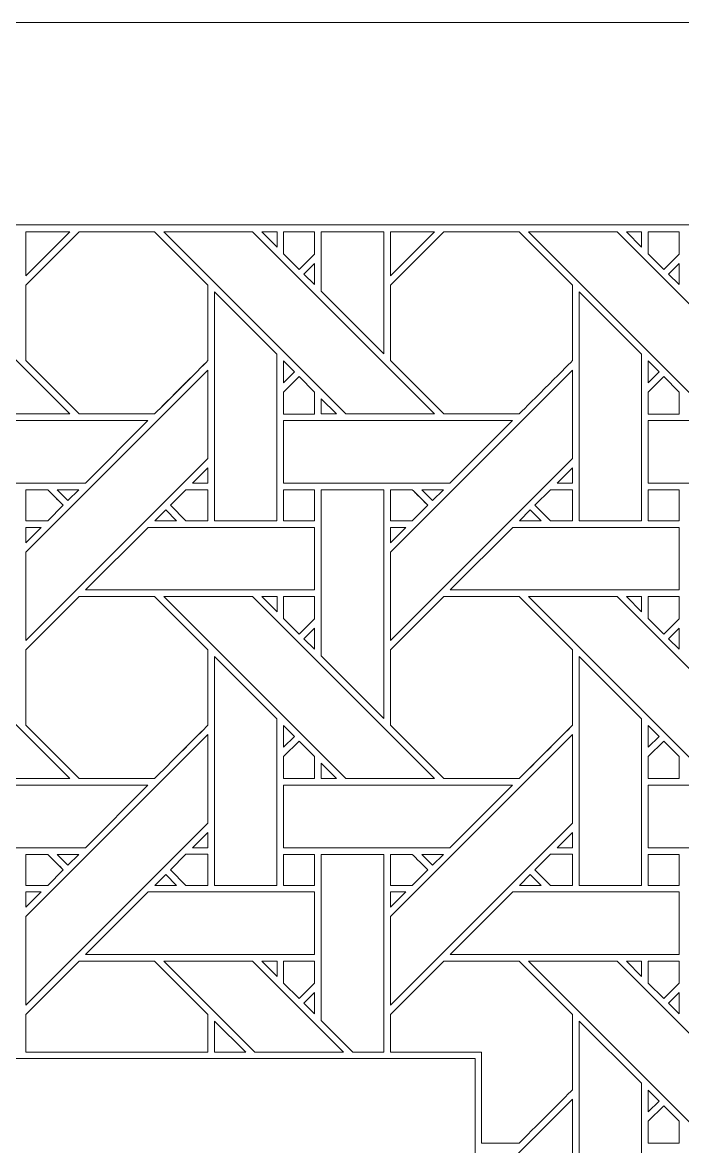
# Model space of a CAD drawing. Header units: inches. Extents: x 4.9 to 19.9, y 3.1 to 15.1.
# Drawn here: x 16.407 to 18.124, y 12.17 to 15.095 of the extents above; entities that cross this region are included whole.
import ezdxf

# ---------------------------------------------------------------- set-up
doc = ezdxf.new("R2010")
doc.units = ezdxf.units.IN
doc.header["$MEASUREMENT"] = 0
doc.layers.add('Design', color=7, linetype='Continuous', lineweight=0)

msp = doc.modelspace()

# ---------------------------------------------------------------- linework, layer by layer
at = {"layer": 'Design'}
for points, knots in [([(4.8829, 15.0948), (4.8829, 15.0948), (4.8829, 3.0948), (4.8829, 3.0948), (4.8829, 3.0948), (19.8829, 3.0948), (19.8829, 3.0948), (19.8829, 3.0948), (19.8829, 15.0948), (19.8829, 15.0948), (19.8829, 15.0948), (4.8829, 15.0948), (4.8829, 15.0948)], [0, 0, 0, 0, 1, 1, 1, 2, 2, 2, 3, 3, 3, 4, 4, 4, 4]), ([(5.4052, 14.5679), (5.4052, 14.5679), (5.4052, 3.6216), (5.4052, 3.6216), (5.4052, 3.6216), (19.3605, 3.6216), (19.3605, 3.6216), (19.3605, 3.6216), (19.3605, 14.5679), (19.3605, 14.5679), (19.3605, 14.5679), (5.4052, 14.5679), (5.4052, 14.5679)], [0, 0, 0, 0, 1, 1, 1, 2, 2, 2, 3, 3, 3, 4, 4, 4, 4]), ([(16.0567, 14.5497), (16.0567, 14.5497), (16.5303, 14.076), (16.5303, 14.076), (16.5303, 14.076), (16.2993, 14.076), (16.2993, 14.076), (16.2993, 14.076), (15.8257, 14.5497), (15.8257, 14.5497), (15.8257, 14.5497), (16.0567, 14.5497), (16.0567, 14.5497)], [0, 0, 0, 0, 1, 1, 1, 2, 2, 2, 3, 3, 3, 4, 4, 4, 4]), ([(16.4153, 14.411), (16.4153, 14.411), (16.554, 14.5497), (16.554, 14.5497), (16.554, 14.5497), (16.7502, 14.5497), (16.7502, 14.5497), (16.7502, 14.5497), (16.889, 14.411), (16.889, 14.411), (16.889, 14.411), (16.889, 14.2148), (16.889, 14.2148), (16.8712, 14.1969), (16.7593, 14.0851), (16.7503, 14.0761), (16.7503, 14.0761), (16.5546, 14.0761), (16.5546, 14.0761), (16.5546, 14.0761), (16.4153, 14.2153), (16.4153, 14.2153), (16.4153, 14.2153), (16.4153, 14.411), (16.4153, 14.411)], [0, 0, 0, 0, 1, 1, 1, 2, 2, 2, 3, 3, 3, 4, 4, 4, 5, 5, 5, 6, 6, 6, 7, 7, 7, 8, 8, 8, 8]), ([(16.4153, 14.5497), (16.4153, 14.5497), (16.5297, 14.5497), (16.5297, 14.5497), (16.5297, 14.5497), (16.4153, 14.4354), (16.4153, 14.4354), (16.4153, 14.4354), (16.4153, 14.5497), (16.4153, 14.5497)], [0, 0, 0, 0, 1, 1, 1, 2, 2, 2, 3, 3, 3, 3]), ([(16.7502, 14.5497), (16.7502, 14.5497), (16.889, 14.411), (16.889, 14.411), (16.889, 14.411), (16.889, 14.2148), (16.889, 14.2148), (16.8708, 14.1965), (16.759, 14.0848), (16.7503, 14.0761), (16.7503, 14.0761), (16.5546, 14.0761), (16.5546, 14.0761), (16.5546, 14.0761), (16.4153, 14.2153), (16.4153, 14.2153), (16.4153, 14.2153), (16.4153, 14.411), (16.4153, 14.411), (16.4153, 14.411), (16.554, 14.5497), (16.554, 14.5497), (16.554, 14.5497), (16.7502, 14.5497), (16.7502, 14.5497)], [0, 0, 0, 0, 1, 1, 1, 2, 2, 2, 3, 3, 3, 4, 4, 4, 5, 5, 5, 6, 6, 6, 7, 7, 7, 8, 8, 8, 8]), ([(17.0054, 14.5497), (17.0054, 14.5497), (17.479, 14.076), (17.479, 14.076), (17.479, 14.076), (17.248, 14.076), (17.248, 14.076), (17.248, 14.076), (16.7745, 14.5497), (16.7745, 14.5497), (16.7745, 14.5497), (17.0054, 14.5497), (17.0054, 14.5497)], [0, 0, 0, 0, 1, 1, 1, 2, 2, 2, 3, 3, 3, 4, 4, 4, 4]), ([(17.069, 14.5497), (17.069, 14.5497), (17.069, 14.5099), (17.069, 14.5099), (17.069, 14.5099), (17.0295, 14.5497), (17.0295, 14.5497), (17.0295, 14.5497), (17.069, 14.5497), (17.069, 14.5497)], [0, 0, 0, 0, 1, 1, 1, 2, 2, 2, 3, 3, 3, 3]), ([(17.0862, 14.5497), (17.0862, 14.5497), (17.1665, 14.5497), (17.1665, 14.5497), (17.1665, 14.5497), (17.1665, 14.4921), (17.1665, 14.4921), (17.1665, 14.4921), (17.1265, 14.4522), (17.1265, 14.4522), (17.1265, 14.4522), (17.0862, 14.4925), (17.0862, 14.4925), (17.0862, 14.4925), (17.0862, 14.5497), (17.0862, 14.5497)], [0, 0, 0, 0, 1, 1, 1, 2, 2, 2, 3, 3, 3, 4, 4, 4, 5, 5, 5, 5]), ([(17.0862, 14.5497), (17.0862, 14.5497), (17.1665, 14.5497), (17.1665, 14.5497), (17.1665, 14.5497), (17.1665, 14.4921), (17.1665, 14.4921), (17.1665, 14.4921), (17.1265, 14.4522), (17.1265, 14.4522), (17.1265, 14.4522), (17.0862, 14.4925), (17.0862, 14.4925), (17.0862, 14.4925), (17.0862, 14.5497), (17.0862, 14.5497)], [0, 0, 0, 0, 1, 1, 1, 2, 2, 2, 3, 3, 3, 4, 4, 4, 5, 5, 5, 5]), ([(17.184, 14.5497), (17.184, 14.5497), (17.3469, 14.5497), (17.3469, 14.5497), (17.3469, 14.5497), (17.3469, 14.2324), (17.3469, 14.2324), (17.3469, 14.2324), (17.184, 14.3954), (17.184, 14.3954), (17.184, 14.3954), (17.184, 14.5497), (17.184, 14.5497)], [0, 0, 0, 0, 1, 1, 1, 2, 2, 2, 3, 3, 3, 4, 4, 4, 4]), ([(17.364, 14.5497), (17.364, 14.5497), (17.4784, 14.5497), (17.4784, 14.5497), (17.4784, 14.5497), (17.364, 14.4354), (17.364, 14.4354), (17.364, 14.4354), (17.364, 14.5497), (17.364, 14.5497)], [0, 0, 0, 0, 1, 1, 1, 2, 2, 2, 3, 3, 3, 3]), ([(17.3641, 14.411), (17.3641, 14.411), (17.5028, 14.5497), (17.5028, 14.5497), (17.5028, 14.5497), (17.699, 14.5497), (17.699, 14.5497), (17.699, 14.5497), (17.8377, 14.411), (17.8377, 14.411), (17.8377, 14.411), (17.8377, 14.2148), (17.8377, 14.2148), (17.8199, 14.1969), (17.708, 14.0851), (17.699, 14.0761), (17.699, 14.0761), (17.5033, 14.0761), (17.5033, 14.0761), (17.5033, 14.0761), (17.3641, 14.2153), (17.3641, 14.2153), (17.3641, 14.2153), (17.3641, 14.411), (17.3641, 14.411)], [0, 0, 0, 0, 1, 1, 1, 2, 2, 2, 3, 3, 3, 4, 4, 4, 5, 5, 5, 6, 6, 6, 7, 7, 7, 8, 8, 8, 8]), ([(17.699, 14.5497), (17.699, 14.5497), (17.8377, 14.411), (17.8377, 14.411), (17.8377, 14.411), (17.8377, 14.2148), (17.8377, 14.2148), (17.82, 14.1969), (17.708, 14.0851), (17.699, 14.0761), (17.699, 14.0761), (17.5033, 14.0761), (17.5033, 14.0761), (17.5033, 14.0761), (17.3641, 14.2153), (17.3641, 14.2153), (17.3641, 14.2153), (17.3641, 14.411), (17.3641, 14.411), (17.3641, 14.411), (17.5028, 14.5497), (17.5028, 14.5497), (17.5028, 14.5497), (17.699, 14.5497), (17.699, 14.5497)], [0, 0, 0, 0, 1, 1, 1, 2, 2, 2, 3, 3, 3, 4, 4, 4, 5, 5, 5, 6, 6, 6, 7, 7, 7, 8, 8, 8, 8]), ([(17.9541, 14.5497), (17.9541, 14.5497), (18.4278, 14.076), (18.4278, 14.076), (18.4278, 14.076), (18.1968, 14.076), (18.1968, 14.076), (18.1968, 14.076), (17.7232, 14.5497), (17.7232, 14.5497), (17.7232, 14.5497), (17.9541, 14.5497), (17.9541, 14.5497)], [0, 0, 0, 0, 1, 1, 1, 2, 2, 2, 3, 3, 3, 4, 4, 4, 4]), ([(18.0177, 14.5497), (18.0177, 14.5497), (18.0177, 14.5099), (18.0177, 14.5099), (18.0177, 14.5099), (17.9783, 14.5497), (17.9783, 14.5497), (17.9783, 14.5497), (18.0177, 14.5497), (18.0177, 14.5497)], [0, 0, 0, 0, 1, 1, 1, 2, 2, 2, 3, 3, 3, 3]), ([(18.0349, 14.5497), (18.0349, 14.5497), (18.1152, 14.5497), (18.1152, 14.5497), (18.1152, 14.5497), (18.1152, 14.4921), (18.1152, 14.4921), (18.1152, 14.4921), (18.0753, 14.4522), (18.0753, 14.4522), (18.0753, 14.4522), (18.0349, 14.4925), (18.0349, 14.4925), (18.0349, 14.4925), (18.0349, 14.5497), (18.0349, 14.5497)], [0, 0, 0, 0, 1, 1, 1, 2, 2, 2, 3, 3, 3, 4, 4, 4, 5, 5, 5, 5]), ([(18.0349, 14.5497), (18.0349, 14.5497), (18.1152, 14.5497), (18.1152, 14.5497), (18.1152, 14.5497), (18.1152, 14.4921), (18.1152, 14.4921), (18.1152, 14.4921), (18.0753, 14.4522), (18.0753, 14.4522), (18.0753, 14.4522), (18.0349, 14.4925), (18.0349, 14.4925), (18.0349, 14.4925), (18.0349, 14.5497), (18.0349, 14.5497)], [0, 0, 0, 0, 1, 1, 1, 2, 2, 2, 3, 3, 3, 4, 4, 4, 5, 5, 5, 5]), ([(17.1664, 14.4679), (17.1664, 14.4679), (17.1664, 14.4127), (17.1664, 14.4127), (17.1664, 14.4127), (17.1387, 14.4401), (17.1387, 14.4401), (17.1387, 14.4401), (17.1664, 14.4679), (17.1664, 14.4679)], [0, 0, 0, 0, 1, 1, 1, 2, 2, 2, 3, 3, 3, 3]), ([(18.1152, 14.4679), (18.1152, 14.4679), (18.1152, 14.4127), (18.1152, 14.4127), (18.1152, 14.4127), (18.0874, 14.4401), (18.0874, 14.4401), (18.0874, 14.4401), (18.1152, 14.4679), (18.1152, 14.4679)], [0, 0, 0, 0, 1, 1, 1, 2, 2, 2, 3, 3, 3, 3]), ([(16.9061, 13.798), (16.9061, 13.798), (16.9061, 14.3939), (16.9061, 14.3939), (16.9061, 14.3939), (17.0689, 14.2317), (17.0689, 14.2317), (17.0689, 14.2317), (17.0689, 13.798), (17.0689, 13.798), (17.0689, 13.798), (16.9061, 13.798), (16.9061, 13.798)], [0, 0, 0, 0, 1, 1, 1, 2, 2, 2, 3, 3, 3, 4, 4, 4, 4]), ([(17.8548, 13.798), (17.8548, 13.798), (17.8548, 14.3939), (17.8548, 14.3939), (17.8548, 14.3939), (18.0176, 14.2317), (18.0176, 14.2317), (18.0176, 14.2317), (18.0176, 13.798), (18.0176, 13.798), (18.0176, 13.798), (17.8548, 13.798), (17.8548, 13.798)], [0, 0, 0, 0, 1, 1, 1, 2, 2, 2, 3, 3, 3, 4, 4, 4, 4]), ([(16.889, 13.9603), (16.889, 13.9603), (16.4153, 13.4866), (16.4153, 13.4866), (16.4153, 13.4866), (16.4153, 13.7167), (16.4153, 13.7167), (16.4153, 13.7167), (16.889, 14.1903), (16.889, 14.1903), (16.889, 14.1903), (16.889, 13.9603), (16.889, 13.9603)], [0, 0, 0, 0, 1, 1, 1, 2, 2, 2, 3, 3, 3, 4, 4, 4, 4]), ([(17.0862, 14.1575), (17.0862, 14.1575), (17.0862, 14.2142), (17.0862, 14.2142), (17.0862, 14.2142), (17.1144, 14.1857), (17.1144, 14.1857), (17.1144, 14.1857), (17.0862, 14.1575), (17.0862, 14.1575)], [0, 0, 0, 0, 1, 1, 1, 2, 2, 2, 3, 3, 3, 3]), ([(17.8377, 13.9603), (17.8377, 13.9603), (17.364, 13.4866), (17.364, 13.4866), (17.364, 13.4866), (17.364, 13.7167), (17.364, 13.7167), (17.364, 13.7167), (17.8377, 14.1903), (17.8377, 14.1903), (17.8377, 14.1903), (17.8377, 13.9603), (17.8377, 13.9603)], [0, 0, 0, 0, 1, 1, 1, 2, 2, 2, 3, 3, 3, 4, 4, 4, 4]), ([(18.0349, 14.1575), (18.0349, 14.1575), (18.0349, 14.2142), (18.0349, 14.2142), (18.0349, 14.2142), (18.0631, 14.1857), (18.0631, 14.1857), (18.0631, 14.1857), (18.0349, 14.1575), (18.0349, 14.1575)], [0, 0, 0, 0, 1, 1, 1, 2, 2, 2, 3, 3, 3, 3]), ([(17.1669, 14.0759), (17.1669, 14.0759), (17.0862, 14.0759), (17.0862, 14.0759), (17.0862, 14.0759), (17.0862, 14.1332), (17.0862, 14.1332), (17.0862, 14.1332), (17.1265, 14.1735), (17.1265, 14.1735), (17.1265, 14.1735), (17.1669, 14.1332), (17.1669, 14.1332), (17.1669, 14.1332), (17.1669, 14.0759), (17.1669, 14.0759)], [0, 0, 0, 0, 1, 1, 1, 2, 2, 2, 3, 3, 3, 4, 4, 4, 5, 5, 5, 5]), ([(17.1265, 14.1735), (17.1265, 14.1735), (17.1669, 14.1332), (17.1669, 14.1332), (17.1669, 14.1332), (17.1669, 14.0759), (17.1669, 14.0759), (17.1669, 14.0759), (17.0862, 14.0759), (17.0862, 14.0759), (17.0862, 14.0759), (17.0862, 14.1332), (17.0862, 14.1332), (17.0862, 14.1332), (17.1265, 14.1735), (17.1265, 14.1735)], [0, 0, 0, 0, 1, 1, 1, 2, 2, 2, 3, 3, 3, 4, 4, 4, 5, 5, 5, 5]), ([(18.1156, 14.0759), (18.1156, 14.0759), (18.0349, 14.0759), (18.0349, 14.0759), (18.0349, 14.0759), (18.0349, 14.1332), (18.0349, 14.1332), (18.0349, 14.1332), (18.0753, 14.1735), (18.0753, 14.1735), (18.0753, 14.1735), (18.1156, 14.1332), (18.1156, 14.1332), (18.1156, 14.1332), (18.1156, 14.0759), (18.1156, 14.0759)], [0, 0, 0, 0, 1, 1, 1, 2, 2, 2, 3, 3, 3, 4, 4, 4, 5, 5, 5, 5]), ([(18.0753, 14.1735), (18.0753, 14.1735), (18.1156, 14.1332), (18.1156, 14.1332), (18.1156, 14.1332), (18.1156, 14.0759), (18.1156, 14.0759), (18.1156, 14.0759), (18.0349, 14.0759), (18.0349, 14.0759), (18.0349, 14.0759), (18.0349, 14.1332), (18.0349, 14.1332), (18.0349, 14.1332), (18.0753, 14.1735), (18.0753, 14.1735)], [0, 0, 0, 0, 1, 1, 1, 2, 2, 2, 3, 3, 3, 4, 4, 4, 5, 5, 5, 5]), ([(17.1841, 14.076), (17.1841, 14.076), (17.1841, 14.1158), (17.1841, 14.1158), (17.1841, 14.1158), (17.2238, 14.076), (17.2238, 14.076), (17.2238, 14.076), (17.1841, 14.076), (17.1841, 14.076)], [0, 0, 0, 0, 1, 1, 1, 2, 2, 2, 3, 3, 3, 3]), ([(16.7332, 14.0588), (16.7332, 14.0588), (16.5704, 13.8961), (16.5704, 13.8961), (16.5704, 13.8961), (16.1375, 13.8961), (16.1375, 13.8961), (16.1375, 13.8961), (16.1375, 14.0588), (16.1375, 14.0588), (16.1375, 14.0588), (16.7332, 14.0588), (16.7332, 14.0588)], [0, 0, 0, 0, 1, 1, 1, 2, 2, 2, 3, 3, 3, 4, 4, 4, 4]), ([(17.6819, 14.0588), (17.6819, 14.0588), (17.5191, 13.8961), (17.5191, 13.8961), (17.5191, 13.8961), (17.0862, 13.8961), (17.0862, 13.8961), (17.0862, 13.8961), (17.0862, 14.0588), (17.0862, 14.0588), (17.0862, 14.0588), (17.6819, 14.0588), (17.6819, 14.0588)], [0, 0, 0, 0, 1, 1, 1, 2, 2, 2, 3, 3, 3, 4, 4, 4, 4]), ([(18.6306, 14.0588), (18.6306, 14.0588), (18.4679, 13.8961), (18.4679, 13.8961), (18.4679, 13.8961), (18.0349, 13.8961), (18.0349, 13.8961), (18.0349, 13.8961), (18.0349, 14.0588), (18.0349, 14.0588), (18.0349, 14.0588), (18.6306, 14.0588), (18.6306, 14.0588)], [0, 0, 0, 0, 1, 1, 1, 2, 2, 2, 3, 3, 3, 4, 4, 4, 4]), ([(16.889, 13.8961), (16.889, 13.8961), (16.8492, 13.8961), (16.8492, 13.8961), (16.8492, 13.8961), (16.889, 13.9359), (16.889, 13.9359), (16.889, 13.9359), (16.889, 13.8961), (16.889, 13.8961)], [0, 0, 0, 0, 1, 1, 1, 2, 2, 2, 3, 3, 3, 3]), ([(17.8377, 13.8961), (17.8377, 13.8961), (17.7979, 13.8961), (17.7979, 13.8961), (17.7979, 13.8961), (17.8377, 13.9359), (17.8377, 13.9359), (17.8377, 13.9359), (17.8377, 13.8961), (17.8377, 13.8961)], [0, 0, 0, 0, 1, 1, 1, 2, 2, 2, 3, 3, 3, 3]), ([(16.4153, 13.8789), (16.4153, 13.8789), (16.4724, 13.8789), (16.4724, 13.8789), (16.4775, 13.8738), (16.5083, 13.8429), (16.5127, 13.8385), (16.5127, 13.8385), (16.4723, 13.7981), (16.4723, 13.7981), (16.4723, 13.7981), (16.4153, 13.7981), (16.4153, 13.7981), (16.4153, 13.7981), (16.4153, 13.8789), (16.4153, 13.8789)], [0, 0, 0, 0, 1, 1, 1, 2, 2, 2, 3, 3, 3, 4, 4, 4, 5, 5, 5, 5]), ([(16.4973, 13.8539), (16.5031, 13.8481), (16.5087, 13.8426), (16.5127, 13.8385), (16.5127, 13.8385), (16.4723, 13.7981), (16.4723, 13.7981), (16.4723, 13.7981), (16.4153, 13.7981), (16.4153, 13.7981), (16.4153, 13.7981), (16.4153, 13.8789), (16.4153, 13.8789), (16.4153, 13.8789), (16.4724, 13.8789), (16.4724, 13.8789), (16.4778, 13.8735), (16.4879, 13.8634), (16.4973, 13.8539)], [0, 0, 0, 0, 1, 1, 1, 2, 2, 2, 3, 3, 3, 4, 4, 4, 5, 5, 5, 6, 6, 6, 6]), ([(16.4967, 13.8788), (16.4967, 13.8788), (16.5532, 13.8788), (16.5532, 13.8788), (16.5532, 13.8788), (16.5249, 13.8506), (16.5249, 13.8506), (16.5249, 13.8506), (16.4967, 13.8788), (16.4967, 13.8788)], [0, 0, 0, 0, 1, 1, 1, 2, 2, 2, 3, 3, 3, 3]), ([(16.889, 13.7981), (16.889, 13.7981), (16.8319, 13.7981), (16.8319, 13.7981), (16.8319, 13.7981), (16.7915, 13.8385), (16.7915, 13.8385), (16.7915, 13.8385), (16.832, 13.8789), (16.832, 13.8789), (16.832, 13.8789), (16.889, 13.8789), (16.889, 13.8789), (16.889, 13.8789), (16.889, 13.7981), (16.889, 13.7981)], [0, 0, 0, 0, 1, 1, 1, 2, 2, 2, 3, 3, 3, 4, 4, 4, 5, 5, 5, 5]), ([(16.889, 13.7981), (16.889, 13.7981), (16.8319, 13.7981), (16.8319, 13.7981), (16.8319, 13.7981), (16.7915, 13.8385), (16.7915, 13.8385), (16.7915, 13.8385), (16.832, 13.8789), (16.832, 13.8789), (16.832, 13.8789), (16.889, 13.8789), (16.889, 13.8789), (16.889, 13.8789), (16.889, 13.7981), (16.889, 13.7981)], [0, 0, 0, 0, 1, 1, 1, 2, 2, 2, 3, 3, 3, 4, 4, 4, 5, 5, 5, 5]), ([(17.1665, 13.7981), (17.1665, 13.7981), (17.0862, 13.7981), (17.0862, 13.7981), (17.0862, 13.7981), (17.0862, 13.8789), (17.0862, 13.8789), (17.0862, 13.8789), (17.1665, 13.8789), (17.1665, 13.8789), (17.1665, 13.8789), (17.1665, 13.7981), (17.1665, 13.7981)], [0, 0, 0, 0, 1, 1, 1, 2, 2, 2, 3, 3, 3, 4, 4, 4, 4]), ([(17.0862, 13.7981), (17.0862, 13.7981), (17.0862, 13.8789), (17.0862, 13.8789), (17.0862, 13.8789), (17.1665, 13.8789), (17.1665, 13.8789), (17.1665, 13.8789), (17.1665, 13.7981), (17.1665, 13.7981), (17.1665, 13.7981), (17.0862, 13.7981), (17.0862, 13.7981)], [0, 0, 0, 0, 1, 1, 1, 2, 2, 2, 3, 3, 3, 4, 4, 4, 4]), ([(17.184, 13.4466), (17.184, 13.4466), (17.184, 13.8788), (17.184, 13.8788), (17.184, 13.8788), (17.3469, 13.8788), (17.3469, 13.8788), (17.3469, 13.8788), (17.3469, 13.2837), (17.3469, 13.2837), (17.3469, 13.2837), (17.184, 13.4466), (17.184, 13.4466)], [0, 0, 0, 0, 1, 1, 1, 2, 2, 2, 3, 3, 3, 4, 4, 4, 4]), ([(17.3641, 13.8789), (17.3641, 13.8789), (17.4211, 13.8789), (17.4211, 13.8789), (17.4263, 13.8738), (17.457, 13.8429), (17.4615, 13.8385), (17.4615, 13.8385), (17.421, 13.7981), (17.421, 13.7981), (17.421, 13.7981), (17.3641, 13.7981), (17.3641, 13.7981), (17.3641, 13.7981), (17.3641, 13.8789), (17.3641, 13.8789)], [0, 0, 0, 0, 1, 1, 1, 2, 2, 2, 3, 3, 3, 4, 4, 4, 5, 5, 5, 5]), ([(17.4456, 13.8544), (17.4515, 13.8484), (17.4573, 13.8427), (17.4615, 13.8385), (17.4615, 13.8385), (17.421, 13.7981), (17.421, 13.7981), (17.421, 13.7981), (17.3641, 13.7981), (17.3641, 13.7981), (17.3641, 13.7981), (17.3641, 13.8789), (17.3641, 13.8789), (17.3641, 13.8789), (17.4211, 13.8789), (17.4211, 13.8789), (17.4265, 13.8736), (17.4363, 13.8637), (17.4456, 13.8544)], [0, 0, 0, 0, 1, 1, 1, 2, 2, 2, 3, 3, 3, 4, 4, 4, 5, 5, 5, 6, 6, 6, 6]), ([(17.4455, 13.8788), (17.4455, 13.8788), (17.5019, 13.8788), (17.5019, 13.8788), (17.5019, 13.8788), (17.4736, 13.8506), (17.4736, 13.8506), (17.4736, 13.8506), (17.4455, 13.8788), (17.4455, 13.8788)], [0, 0, 0, 0, 1, 1, 1, 2, 2, 2, 3, 3, 3, 3]), ([(17.8377, 13.7981), (17.8377, 13.7981), (17.7806, 13.7981), (17.7806, 13.7981), (17.7806, 13.7981), (17.7403, 13.8385), (17.7403, 13.8385), (17.7403, 13.8385), (17.7807, 13.8789), (17.7807, 13.8789), (17.7807, 13.8789), (17.8377, 13.8789), (17.8377, 13.8789), (17.8377, 13.8789), (17.8377, 13.7981), (17.8377, 13.7981)], [0, 0, 0, 0, 1, 1, 1, 2, 2, 2, 3, 3, 3, 4, 4, 4, 5, 5, 5, 5]), ([(17.8377, 13.7981), (17.8377, 13.7981), (17.7806, 13.7981), (17.7806, 13.7981), (17.7806, 13.7981), (17.7403, 13.8385), (17.7403, 13.8385), (17.7403, 13.8385), (17.7807, 13.8789), (17.7807, 13.8789), (17.7807, 13.8789), (17.8377, 13.8789), (17.8377, 13.8789), (17.8377, 13.8789), (17.8377, 13.7981), (17.8377, 13.7981)], [0, 0, 0, 0, 1, 1, 1, 2, 2, 2, 3, 3, 3, 4, 4, 4, 5, 5, 5, 5]), ([(18.0349, 13.8789), (18.0349, 13.8789), (18.1152, 13.8789), (18.1152, 13.8789), (18.1152, 13.8789), (18.1152, 13.7981), (18.1152, 13.7981), (18.1152, 13.7981), (18.0349, 13.7981), (18.0349, 13.7981), (18.0349, 13.7981), (18.0349, 13.8789), (18.0349, 13.8789)], [0, 0, 0, 0, 1, 1, 1, 2, 2, 2, 3, 3, 3, 4, 4, 4, 4]), ([(18.0349, 13.7981), (18.0349, 13.7981), (18.0349, 13.8789), (18.0349, 13.8789), (18.0349, 13.8789), (18.1152, 13.8789), (18.1152, 13.8789), (18.1152, 13.8789), (18.1152, 13.7981), (18.1152, 13.7981), (18.1152, 13.7981), (18.0349, 13.7981), (18.0349, 13.7981)], [0, 0, 0, 0, 1, 1, 1, 2, 2, 2, 3, 3, 3, 4, 4, 4, 4]), ([(16.7511, 13.798), (16.7511, 13.798), (16.7794, 13.8263), (16.7794, 13.8263), (16.7794, 13.8263), (16.8076, 13.798), (16.8076, 13.798), (16.8076, 13.798), (16.7511, 13.798), (16.7511, 13.798)], [0, 0, 0, 0, 1, 1, 1, 2, 2, 2, 3, 3, 3, 3]), ([(17.6999, 13.798), (17.6999, 13.798), (17.7281, 13.8263), (17.7281, 13.8263), (17.7281, 13.8263), (17.7564, 13.798), (17.7564, 13.798), (17.7564, 13.798), (17.6999, 13.798), (17.6999, 13.798)], [0, 0, 0, 0, 1, 1, 1, 2, 2, 2, 3, 3, 3, 3]), ([(16.4551, 13.7809), (16.4551, 13.7809), (16.4153, 13.7411), (16.4153, 13.7411), (16.4153, 13.7411), (16.4153, 13.7809), (16.4153, 13.7809), (16.4153, 13.7809), (16.4551, 13.7809), (16.4551, 13.7809)], [0, 0, 0, 0, 1, 1, 1, 2, 2, 2, 3, 3, 3, 3]), ([(17.1664, 13.7809), (17.1664, 13.7809), (17.1664, 13.6181), (17.1664, 13.6181), (17.1664, 13.6181), (16.5711, 13.6181), (16.5711, 13.6181), (16.5711, 13.6181), (16.734, 13.7809), (16.734, 13.7809), (16.734, 13.7809), (17.1664, 13.7809), (17.1664, 13.7809)], [0, 0, 0, 0, 1, 1, 1, 2, 2, 2, 3, 3, 3, 4, 4, 4, 4]), ([(17.4039, 13.7809), (17.4039, 13.7809), (17.364, 13.7411), (17.364, 13.7411), (17.364, 13.7411), (17.364, 13.7809), (17.364, 13.7809), (17.364, 13.7809), (17.4039, 13.7809), (17.4039, 13.7809)], [0, 0, 0, 0, 1, 1, 1, 2, 2, 2, 3, 3, 3, 3]), ([(18.1152, 13.7809), (18.1152, 13.7809), (18.1152, 13.6181), (18.1152, 13.6181), (18.1152, 13.6181), (17.5199, 13.6181), (17.5199, 13.6181), (17.5199, 13.6181), (17.6827, 13.7809), (17.6827, 13.7809), (17.6827, 13.7809), (18.1152, 13.7809), (18.1152, 13.7809)], [0, 0, 0, 0, 1, 1, 1, 2, 2, 2, 3, 3, 3, 4, 4, 4, 4]), ([(16.5303, 13.1273), (16.5303, 13.1273), (16.2993, 13.1273), (16.2993, 13.1273), (16.2993, 13.1273), (15.8257, 13.601), (15.8257, 13.601), (15.8257, 13.601), (16.0567, 13.601), (16.0567, 13.601), (16.0567, 13.601), (16.5303, 13.1273), (16.5303, 13.1273)], [0, 0, 0, 0, 1, 1, 1, 2, 2, 2, 3, 3, 3, 4, 4, 4, 4]), ([(16.4153, 13.4623), (16.4153, 13.4623), (16.554, 13.601), (16.554, 13.601), (16.554, 13.601), (16.7502, 13.601), (16.7502, 13.601), (16.7502, 13.601), (16.889, 13.4623), (16.889, 13.4623), (16.889, 13.4623), (16.889, 13.2661), (16.889, 13.2661), (16.8712, 13.2481), (16.7593, 13.1364), (16.7503, 13.1274), (16.7503, 13.1274), (16.5546, 13.1274), (16.5546, 13.1274), (16.5546, 13.1274), (16.4153, 13.2666), (16.4153, 13.2666), (16.4153, 13.2666), (16.4153, 13.4623), (16.4153, 13.4623)], [0, 0, 0, 0, 1, 1, 1, 2, 2, 2, 3, 3, 3, 4, 4, 4, 5, 5, 5, 6, 6, 6, 7, 7, 7, 8, 8, 8, 8]), ([(16.889, 13.4623), (16.889, 13.4623), (16.889, 13.2661), (16.889, 13.2661), (16.8713, 13.2482), (16.7594, 13.1365), (16.7503, 13.1274), (16.7503, 13.1274), (16.5546, 13.1274), (16.5546, 13.1274), (16.5546, 13.1274), (16.4153, 13.2666), (16.4153, 13.2666), (16.4153, 13.2666), (16.4153, 13.4623), (16.4153, 13.4623), (16.4153, 13.4623), (16.554, 13.601), (16.554, 13.601), (16.554, 13.601), (16.7502, 13.601), (16.7502, 13.601), (16.7502, 13.601), (16.889, 13.4623), (16.889, 13.4623)], [0, 0, 0, 0, 1, 1, 1, 2, 2, 2, 3, 3, 3, 4, 4, 4, 5, 5, 5, 6, 6, 6, 7, 7, 7, 8, 8, 8, 8]), ([(17.479, 13.1273), (17.479, 13.1273), (17.248, 13.1273), (17.248, 13.1273), (17.248, 13.1273), (16.7745, 13.601), (16.7745, 13.601), (16.7745, 13.601), (17.0054, 13.601), (17.0054, 13.601), (17.0054, 13.601), (17.479, 13.1273), (17.479, 13.1273)], [0, 0, 0, 0, 1, 1, 1, 2, 2, 2, 3, 3, 3, 4, 4, 4, 4]), ([(17.0295, 13.601), (17.0295, 13.601), (17.069, 13.601), (17.069, 13.601), (17.069, 13.601), (17.069, 13.5611), (17.069, 13.5611), (17.069, 13.5611), (17.0295, 13.601), (17.0295, 13.601)], [0, 0, 0, 0, 1, 1, 1, 2, 2, 2, 3, 3, 3, 3]), ([(17.0862, 13.601), (17.0862, 13.601), (17.1665, 13.601), (17.1665, 13.601), (17.1665, 13.601), (17.1665, 13.5434), (17.1665, 13.5434), (17.1665, 13.5434), (17.1265, 13.5035), (17.1265, 13.5035), (17.1265, 13.5035), (17.0862, 13.5438), (17.0862, 13.5438), (17.0862, 13.5438), (17.0862, 13.601), (17.0862, 13.601)], [0, 0, 0, 0, 1, 1, 1, 2, 2, 2, 3, 3, 3, 4, 4, 4, 5, 5, 5, 5]), ([(17.1265, 13.5035), (17.1265, 13.5035), (17.0862, 13.5438), (17.0862, 13.5438), (17.0862, 13.5438), (17.0862, 13.601), (17.0862, 13.601), (17.0862, 13.601), (17.1665, 13.601), (17.1665, 13.601), (17.1665, 13.601), (17.1665, 13.5434), (17.1665, 13.5434), (17.1665, 13.5434), (17.1265, 13.5035), (17.1265, 13.5035)], [0, 0, 0, 0, 1, 1, 1, 2, 2, 2, 3, 3, 3, 4, 4, 4, 5, 5, 5, 5]), ([(17.3641, 13.4623), (17.3641, 13.4623), (17.5028, 13.601), (17.5028, 13.601), (17.5028, 13.601), (17.699, 13.601), (17.699, 13.601), (17.699, 13.601), (17.8377, 13.4623), (17.8377, 13.4623), (17.8377, 13.4623), (17.8377, 13.2661), (17.8377, 13.2661), (17.8199, 13.2481), (17.708, 13.1364), (17.699, 13.1274), (17.699, 13.1274), (17.5033, 13.1274), (17.5033, 13.1274), (17.5033, 13.1274), (17.3641, 13.2666), (17.3641, 13.2666), (17.3641, 13.2666), (17.3641, 13.4623), (17.3641, 13.4623)], [0, 0, 0, 0, 1, 1, 1, 2, 2, 2, 3, 3, 3, 4, 4, 4, 5, 5, 5, 6, 6, 6, 7, 7, 7, 8, 8, 8, 8]), ([(17.8377, 13.2661), (17.8201, 13.2483), (17.7081, 13.1365), (17.699, 13.1274), (17.699, 13.1274), (17.5033, 13.1274), (17.5033, 13.1274), (17.5033, 13.1274), (17.3641, 13.2666), (17.3641, 13.2666), (17.3641, 13.2666), (17.3641, 13.4623), (17.3641, 13.4623), (17.3641, 13.4623), (17.5028, 13.601), (17.5028, 13.601), (17.5028, 13.601), (17.699, 13.601), (17.699, 13.601), (17.699, 13.601), (17.8377, 13.4623), (17.8377, 13.4623), (17.8377, 13.4623), (17.8377, 13.2661), (17.8377, 13.2661)], [0, 0, 0, 0, 1, 1, 1, 2, 2, 2, 3, 3, 3, 4, 4, 4, 5, 5, 5, 6, 6, 6, 7, 7, 7, 8, 8, 8, 8]), ([(18.1968, 13.1273), (18.1968, 13.1273), (17.7232, 13.601), (17.7232, 13.601), (17.7232, 13.601), (17.9541, 13.601), (17.9541, 13.601), (17.9541, 13.601), (18.4278, 13.1273), (18.4278, 13.1273), (18.4278, 13.1273), (18.1968, 13.1273), (18.1968, 13.1273)], [0, 0, 0, 0, 1, 1, 1, 2, 2, 2, 3, 3, 3, 4, 4, 4, 4]), ([(17.9783, 13.601), (17.9783, 13.601), (18.0177, 13.601), (18.0177, 13.601), (18.0177, 13.601), (18.0177, 13.5611), (18.0177, 13.5611), (18.0177, 13.5611), (17.9783, 13.601), (17.9783, 13.601)], [0, 0, 0, 0, 1, 1, 1, 2, 2, 2, 3, 3, 3, 3]), ([(18.0349, 13.601), (18.0349, 13.601), (18.1152, 13.601), (18.1152, 13.601), (18.1152, 13.601), (18.1152, 13.5434), (18.1152, 13.5434), (18.1152, 13.5434), (18.0753, 13.5035), (18.0753, 13.5035), (18.0753, 13.5035), (18.0349, 13.5438), (18.0349, 13.5438), (18.0349, 13.5438), (18.0349, 13.601), (18.0349, 13.601)], [0, 0, 0, 0, 1, 1, 1, 2, 2, 2, 3, 3, 3, 4, 4, 4, 5, 5, 5, 5]), ([(18.0753, 13.5035), (18.0753, 13.5035), (18.0349, 13.5438), (18.0349, 13.5438), (18.0349, 13.5438), (18.0349, 13.601), (18.0349, 13.601), (18.0349, 13.601), (18.1152, 13.601), (18.1152, 13.601), (18.1152, 13.601), (18.1152, 13.5434), (18.1152, 13.5434), (18.1152, 13.5434), (18.0753, 13.5035), (18.0753, 13.5035)], [0, 0, 0, 0, 1, 1, 1, 2, 2, 2, 3, 3, 3, 4, 4, 4, 5, 5, 5, 5]), ([(17.1664, 13.5191), (17.1664, 13.5191), (17.1664, 13.464), (17.1664, 13.464), (17.1664, 13.464), (17.1387, 13.4913), (17.1387, 13.4913), (17.1387, 13.4913), (17.1664, 13.5191), (17.1664, 13.5191)], [0, 0, 0, 0, 1, 1, 1, 2, 2, 2, 3, 3, 3, 3]), ([(18.1152, 13.5191), (18.1152, 13.5191), (18.1152, 13.464), (18.1152, 13.464), (18.1152, 13.464), (18.0874, 13.4913), (18.0874, 13.4913), (18.0874, 13.4913), (18.1152, 13.5191), (18.1152, 13.5191)], [0, 0, 0, 0, 1, 1, 1, 2, 2, 2, 3, 3, 3, 3]), ([(16.9061, 12.8493), (16.9061, 12.8493), (16.9061, 13.4452), (16.9061, 13.4452), (16.9061, 13.4452), (17.0689, 13.283), (17.0689, 13.283), (17.0689, 13.283), (17.0689, 12.8493), (17.0689, 12.8493), (17.0689, 12.8493), (16.9061, 12.8493), (16.9061, 12.8493)], [0, 0, 0, 0, 1, 1, 1, 2, 2, 2, 3, 3, 3, 4, 4, 4, 4]), ([(17.8548, 12.8493), (17.8548, 12.8493), (17.8548, 13.4452), (17.8548, 13.4452), (17.8548, 13.4452), (18.0176, 13.283), (18.0176, 13.283), (18.0176, 13.283), (18.0176, 12.8493), (18.0176, 12.8493), (18.0176, 12.8493), (17.8548, 12.8493), (17.8548, 12.8493)], [0, 0, 0, 0, 1, 1, 1, 2, 2, 2, 3, 3, 3, 4, 4, 4, 4]), ([(17.0862, 13.2088), (17.0862, 13.2088), (17.0862, 13.2655), (17.0862, 13.2655), (17.0862, 13.2655), (17.1144, 13.2369), (17.1144, 13.2369), (17.1144, 13.2369), (17.0862, 13.2088), (17.0862, 13.2088)], [0, 0, 0, 0, 1, 1, 1, 2, 2, 2, 3, 3, 3, 3]), ([(18.0349, 13.2088), (18.0349, 13.2088), (18.0349, 13.2655), (18.0349, 13.2655), (18.0349, 13.2655), (18.0631, 13.2369), (18.0631, 13.2369), (18.0631, 13.2369), (18.0349, 13.2088), (18.0349, 13.2088)], [0, 0, 0, 0, 1, 1, 1, 2, 2, 2, 3, 3, 3, 3]), ([(16.889, 13.0116), (16.889, 13.0116), (16.4153, 12.5379), (16.4153, 12.5379), (16.4153, 12.5379), (16.4153, 12.768), (16.4153, 12.768), (16.4153, 12.768), (16.889, 13.2416), (16.889, 13.2416), (16.889, 13.2416), (16.889, 13.0116), (16.889, 13.0116)], [0, 0, 0, 0, 1, 1, 1, 2, 2, 2, 3, 3, 3, 4, 4, 4, 4]), ([(17.1669, 13.1844), (17.1669, 13.1844), (17.1669, 13.1271), (17.1669, 13.1271), (17.1669, 13.1271), (17.0862, 13.1271), (17.0862, 13.1271), (17.0862, 13.1271), (17.0862, 13.1844), (17.0862, 13.1844), (17.0862, 13.1844), (17.1265, 13.2247), (17.1265, 13.2247), (17.1265, 13.2247), (17.1669, 13.1844), (17.1669, 13.1844)], [0, 0, 0, 0, 1, 1, 1, 2, 2, 2, 3, 3, 3, 4, 4, 4, 5, 5, 5, 5]), ([(17.1265, 13.2247), (17.1265, 13.2247), (17.1669, 13.1844), (17.1669, 13.1844), (17.1669, 13.1844), (17.1669, 13.1271), (17.1669, 13.1271), (17.1669, 13.1271), (17.0862, 13.1271), (17.0862, 13.1271), (17.0862, 13.1271), (17.0862, 13.1844), (17.0862, 13.1844), (17.0862, 13.1844), (17.1265, 13.2247), (17.1265, 13.2247)], [0, 0, 0, 0, 1, 1, 1, 2, 2, 2, 3, 3, 3, 4, 4, 4, 5, 5, 5, 5]), ([(17.8377, 13.0116), (17.8377, 13.0116), (17.364, 12.5379), (17.364, 12.5379), (17.364, 12.5379), (17.364, 12.768), (17.364, 12.768), (17.364, 12.768), (17.8377, 13.2416), (17.8377, 13.2416), (17.8377, 13.2416), (17.8377, 13.0116), (17.8377, 13.0116)], [0, 0, 0, 0, 1, 1, 1, 2, 2, 2, 3, 3, 3, 4, 4, 4, 4]), ([(18.1156, 13.1271), (18.1156, 13.1271), (18.0349, 13.1271), (18.0349, 13.1271), (18.0349, 13.1271), (18.0349, 13.1844), (18.0349, 13.1844), (18.0349, 13.1844), (18.0753, 13.2247), (18.0753, 13.2247), (18.0753, 13.2247), (18.1156, 13.1844), (18.1156, 13.1844), (18.1156, 13.1844), (18.1156, 13.1271), (18.1156, 13.1271)], [0, 0, 0, 0, 1, 1, 1, 2, 2, 2, 3, 3, 3, 4, 4, 4, 5, 5, 5, 5]), ([(18.0753, 13.2247), (18.0753, 13.2247), (18.1156, 13.1844), (18.1156, 13.1844), (18.1156, 13.1844), (18.1156, 13.1271), (18.1156, 13.1271), (18.1156, 13.1271), (18.0349, 13.1271), (18.0349, 13.1271), (18.0349, 13.1271), (18.0349, 13.1844), (18.0349, 13.1844), (18.0349, 13.1844), (18.0753, 13.2247), (18.0753, 13.2247)], [0, 0, 0, 0, 1, 1, 1, 2, 2, 2, 3, 3, 3, 4, 4, 4, 5, 5, 5, 5]), ([(17.1841, 13.1273), (17.1841, 13.1273), (17.1841, 13.1671), (17.1841, 13.1671), (17.1841, 13.1671), (17.2238, 13.1273), (17.2238, 13.1273), (17.2238, 13.1273), (17.1841, 13.1273), (17.1841, 13.1273)], [0, 0, 0, 0, 1, 1, 1, 2, 2, 2, 3, 3, 3, 3]), ([(16.7332, 13.1101), (16.7332, 13.1101), (16.5704, 12.9474), (16.5704, 12.9474), (16.5704, 12.9474), (16.1375, 12.9474), (16.1375, 12.9474), (16.1375, 12.9474), (16.1375, 13.1101), (16.1375, 13.1101), (16.1375, 13.1101), (16.7332, 13.1101), (16.7332, 13.1101)], [0, 0, 0, 0, 1, 1, 1, 2, 2, 2, 3, 3, 3, 4, 4, 4, 4]), ([(17.6819, 13.1101), (17.6819, 13.1101), (17.5191, 12.9474), (17.5191, 12.9474), (17.5191, 12.9474), (17.0862, 12.9474), (17.0862, 12.9474), (17.0862, 12.9474), (17.0862, 13.1101), (17.0862, 13.1101), (17.0862, 13.1101), (17.6819, 13.1101), (17.6819, 13.1101)], [0, 0, 0, 0, 1, 1, 1, 2, 2, 2, 3, 3, 3, 4, 4, 4, 4]), ([(18.4679, 12.9474), (18.4679, 12.9474), (18.0349, 12.9474), (18.0349, 12.9474), (18.0349, 12.9474), (18.0349, 13.1101), (18.0349, 13.1101), (18.0349, 13.1101), (18.6306, 13.1101), (18.6306, 13.1101), (18.6306, 13.1101), (18.4679, 12.9474), (18.4679, 12.9474)], [0, 0, 0, 0, 1, 1, 1, 2, 2, 2, 3, 3, 3, 4, 4, 4, 4]), ([(16.889, 12.9474), (16.889, 12.9474), (16.8492, 12.9474), (16.8492, 12.9474), (16.8492, 12.9474), (16.889, 12.9872), (16.889, 12.9872), (16.889, 12.9872), (16.889, 12.9474), (16.889, 12.9474)], [0, 0, 0, 0, 1, 1, 1, 2, 2, 2, 3, 3, 3, 3]), ([(17.8377, 12.9872), (17.8377, 12.9872), (17.8377, 12.9474), (17.8377, 12.9474), (17.8377, 12.9474), (17.7979, 12.9474), (17.7979, 12.9474), (17.7979, 12.9474), (17.8377, 12.9872), (17.8377, 12.9872)], [0, 0, 0, 0, 1, 1, 1, 2, 2, 2, 3, 3, 3, 3]), ([(16.4153, 12.9301), (16.4153, 12.9301), (16.4724, 12.9301), (16.4724, 12.9301), (16.4775, 12.925), (16.5083, 12.8942), (16.5127, 12.8898), (16.5127, 12.8898), (16.4723, 12.8494), (16.4723, 12.8494), (16.4723, 12.8494), (16.4153, 12.8494), (16.4153, 12.8494), (16.4153, 12.8494), (16.4153, 12.9301), (16.4153, 12.9301)], [0, 0, 0, 0, 1, 1, 1, 2, 2, 2, 3, 3, 3, 4, 4, 4, 5, 5, 5, 5]), ([(16.5127, 12.8898), (16.5127, 12.8898), (16.4723, 12.8494), (16.4723, 12.8494), (16.4723, 12.8494), (16.4153, 12.8494), (16.4153, 12.8494), (16.4153, 12.8494), (16.4153, 12.9301), (16.4153, 12.9301), (16.4153, 12.9301), (16.4724, 12.9301), (16.4724, 12.9301), (16.4777, 12.9249), (16.5085, 12.894), (16.5127, 12.8898)], [0, 0, 0, 0, 1, 1, 1, 2, 2, 2, 3, 3, 3, 4, 4, 4, 5, 5, 5, 5]), ([(16.4967, 12.9301), (16.4967, 12.9301), (16.5532, 12.9301), (16.5532, 12.9301), (16.5532, 12.9301), (16.5249, 12.9019), (16.5249, 12.9019), (16.5249, 12.9019), (16.4967, 12.9301), (16.4967, 12.9301)], [0, 0, 0, 0, 1, 1, 1, 2, 2, 2, 3, 3, 3, 3]), ([(16.889, 12.8494), (16.889, 12.8494), (16.8319, 12.8494), (16.8319, 12.8494), (16.8319, 12.8494), (16.7915, 12.8897), (16.7915, 12.8897), (16.7915, 12.8897), (16.832, 12.9302), (16.832, 12.9302), (16.832, 12.9302), (16.889, 12.9302), (16.889, 12.9302), (16.889, 12.9302), (16.889, 12.8494), (16.889, 12.8494)], [0, 0, 0, 0, 1, 1, 1, 2, 2, 2, 3, 3, 3, 4, 4, 4, 5, 5, 5, 5]), ([(16.889, 12.8494), (16.889, 12.8494), (16.8319, 12.8494), (16.8319, 12.8494), (16.8319, 12.8494), (16.7915, 12.8897), (16.7915, 12.8897), (16.7915, 12.8897), (16.832, 12.9302), (16.832, 12.9302), (16.832, 12.9302), (16.889, 12.9302), (16.889, 12.9302), (16.889, 12.9302), (16.889, 12.8494), (16.889, 12.8494)], [0, 0, 0, 0, 1, 1, 1, 2, 2, 2, 3, 3, 3, 4, 4, 4, 5, 5, 5, 5]), ([(17.0862, 12.9301), (17.0862, 12.9301), (17.1665, 12.9301), (17.1665, 12.9301), (17.1665, 12.9301), (17.1665, 12.8494), (17.1665, 12.8494), (17.1665, 12.8494), (17.0862, 12.8494), (17.0862, 12.8494), (17.0862, 12.8494), (17.0862, 12.9301), (17.0862, 12.9301)], [0, 0, 0, 0, 1, 1, 1, 2, 2, 2, 3, 3, 3, 4, 4, 4, 4]), ([(17.0862, 12.8494), (17.0862, 12.8494), (17.0862, 12.9301), (17.0862, 12.9301), (17.0862, 12.9301), (17.1665, 12.9301), (17.1665, 12.9301), (17.1665, 12.9301), (17.1665, 12.8494), (17.1665, 12.8494), (17.1665, 12.8494), (17.0862, 12.8494), (17.0862, 12.8494)], [0, 0, 0, 0, 1, 1, 1, 2, 2, 2, 3, 3, 3, 4, 4, 4, 4]), ([(17.2665, 12.4153), (17.2665, 12.4153), (17.184, 12.4979), (17.184, 12.4979), (17.184, 12.4979), (17.184, 12.9301), (17.184, 12.9301), (17.184, 12.9301), (17.3469, 12.9301), (17.3469, 12.9301), (17.3469, 12.9301), (17.3469, 12.4153), (17.3469, 12.4153), (17.3469, 12.4153), (17.2665, 12.4153), (17.2665, 12.4153)], [0, 0, 0, 0, 1, 1, 1, 2, 2, 2, 3, 3, 3, 4, 4, 4, 5, 5, 5, 5]), ([(17.3641, 12.9301), (17.3641, 12.9301), (17.4211, 12.9301), (17.4211, 12.9301), (17.4263, 12.925), (17.457, 12.8942), (17.4615, 12.8898), (17.4615, 12.8898), (17.421, 12.8494), (17.421, 12.8494), (17.421, 12.8494), (17.3641, 12.8494), (17.3641, 12.8494), (17.3641, 12.8494), (17.3641, 12.9301), (17.3641, 12.9301)], [0, 0, 0, 0, 1, 1, 1, 2, 2, 2, 3, 3, 3, 4, 4, 4, 5, 5, 5, 5]), ([(17.4615, 12.8898), (17.4615, 12.8898), (17.421, 12.8494), (17.421, 12.8494), (17.421, 12.8494), (17.3641, 12.8494), (17.3641, 12.8494), (17.3641, 12.8494), (17.3641, 12.9301), (17.3641, 12.9301), (17.3641, 12.9301), (17.4211, 12.9301), (17.4211, 12.9301), (17.4263, 12.925), (17.457, 12.8942), (17.4615, 12.8898)], [0, 0, 0, 0, 1, 1, 1, 2, 2, 2, 3, 3, 3, 4, 4, 4, 5, 5, 5, 5]), ([(17.4455, 12.9301), (17.4455, 12.9301), (17.5019, 12.9301), (17.5019, 12.9301), (17.5019, 12.9301), (17.4736, 12.9019), (17.4736, 12.9019), (17.4736, 12.9019), (17.4455, 12.9301), (17.4455, 12.9301)], [0, 0, 0, 0, 1, 1, 1, 2, 2, 2, 3, 3, 3, 3]), ([(17.8377, 12.8494), (17.8377, 12.8494), (17.7806, 12.8494), (17.7806, 12.8494), (17.7806, 12.8494), (17.7403, 12.8897), (17.7403, 12.8897), (17.7403, 12.8897), (17.7807, 12.9302), (17.7807, 12.9302), (17.7807, 12.9302), (17.8377, 12.9302), (17.8377, 12.9302), (17.8377, 12.9302), (17.8377, 12.8494), (17.8377, 12.8494)], [0, 0, 0, 0, 1, 1, 1, 2, 2, 2, 3, 3, 3, 4, 4, 4, 5, 5, 5, 5]), ([(17.8377, 12.8494), (17.8377, 12.8494), (17.7806, 12.8494), (17.7806, 12.8494), (17.7806, 12.8494), (17.7403, 12.8897), (17.7403, 12.8897), (17.7403, 12.8897), (17.7807, 12.9302), (17.7807, 12.9302), (17.7807, 12.9302), (17.8377, 12.9302), (17.8377, 12.9302), (17.8377, 12.9302), (17.8377, 12.8494), (17.8377, 12.8494)], [0, 0, 0, 0, 1, 1, 1, 2, 2, 2, 3, 3, 3, 4, 4, 4, 5, 5, 5, 5]), ([(18.0349, 12.9301), (18.0349, 12.9301), (18.1152, 12.9301), (18.1152, 12.9301), (18.1152, 12.9301), (18.1152, 12.8494), (18.1152, 12.8494), (18.1152, 12.8494), (18.0349, 12.8494), (18.0349, 12.8494), (18.0349, 12.8494), (18.0349, 12.9301), (18.0349, 12.9301)], [0, 0, 0, 0, 1, 1, 1, 2, 2, 2, 3, 3, 3, 4, 4, 4, 4]), ([(18.0349, 12.8494), (18.0349, 12.8494), (18.0349, 12.9301), (18.0349, 12.9301), (18.0349, 12.9301), (18.1152, 12.9301), (18.1152, 12.9301), (18.1152, 12.9301), (18.1152, 12.8494), (18.1152, 12.8494), (18.1152, 12.8494), (18.0349, 12.8494), (18.0349, 12.8494)], [0, 0, 0, 0, 1, 1, 1, 2, 2, 2, 3, 3, 3, 4, 4, 4, 4]), ([(16.7511, 12.8493), (16.7511, 12.8493), (16.7794, 12.8776), (16.7794, 12.8776), (16.7794, 12.8776), (16.8076, 12.8493), (16.8076, 12.8493), (16.8076, 12.8493), (16.7511, 12.8493), (16.7511, 12.8493)], [0, 0, 0, 0, 1, 1, 1, 2, 2, 2, 3, 3, 3, 3]), ([(17.7281, 12.8776), (17.7281, 12.8776), (17.7564, 12.8493), (17.7564, 12.8493), (17.7564, 12.8493), (17.6999, 12.8493), (17.6999, 12.8493), (17.6999, 12.8493), (17.7281, 12.8776), (17.7281, 12.8776)], [0, 0, 0, 0, 1, 1, 1, 2, 2, 2, 3, 3, 3, 3]), ([(16.4551, 12.8322), (16.4551, 12.8322), (16.4153, 12.7924), (16.4153, 12.7924), (16.4153, 12.7924), (16.4153, 12.8322), (16.4153, 12.8322), (16.4153, 12.8322), (16.4551, 12.8322), (16.4551, 12.8322)], [0, 0, 0, 0, 1, 1, 1, 2, 2, 2, 3, 3, 3, 3]), ([(17.1664, 12.8322), (17.1664, 12.8322), (17.1664, 12.6694), (17.1664, 12.6694), (17.1664, 12.6694), (16.5711, 12.6694), (16.5711, 12.6694), (16.5711, 12.6694), (16.734, 12.8322), (16.734, 12.8322), (16.734, 12.8322), (17.1664, 12.8322), (17.1664, 12.8322)], [0, 0, 0, 0, 1, 1, 1, 2, 2, 2, 3, 3, 3, 4, 4, 4, 4]), ([(17.4039, 12.8322), (17.4039, 12.8322), (17.364, 12.7924), (17.364, 12.7924), (17.364, 12.7924), (17.364, 12.8322), (17.364, 12.8322), (17.364, 12.8322), (17.4039, 12.8322), (17.4039, 12.8322)], [0, 0, 0, 0, 1, 1, 1, 2, 2, 2, 3, 3, 3, 3]), ([(18.1152, 12.8322), (18.1152, 12.8322), (18.1152, 12.6694), (18.1152, 12.6694), (18.1152, 12.6694), (17.5199, 12.6694), (17.5199, 12.6694), (17.5199, 12.6694), (17.6827, 12.8322), (17.6827, 12.8322), (17.6827, 12.8322), (18.1152, 12.8322), (18.1152, 12.8322)], [0, 0, 0, 0, 1, 1, 1, 2, 2, 2, 3, 3, 3, 4, 4, 4, 4]), ([(16.554, 12.6523), (16.554, 12.6523), (16.7502, 12.6523), (16.7502, 12.6523), (16.7502, 12.6523), (16.889, 12.5135), (16.889, 12.5135), (16.889, 12.5135), (16.889, 12.4153), (16.889, 12.4153), (16.889, 12.4153), (16.4153, 12.4153), (16.4153, 12.4153), (16.4153, 12.4153), (16.4153, 12.5135), (16.4153, 12.5135), (16.4153, 12.5135), (16.554, 12.6523), (16.554, 12.6523)], [0, 0, 0, 0, 1, 1, 1, 2, 2, 2, 3, 3, 3, 4, 4, 4, 5, 5, 5, 6, 6, 6, 6]), ([(16.889, 12.5135), (16.889, 12.5135), (16.889, 12.4153), (16.889, 12.4153), (16.889, 12.4153), (16.4153, 12.4153), (16.4153, 12.4153), (16.4153, 12.4153), (16.4153, 12.5135), (16.4153, 12.5135), (16.4153, 12.5135), (16.554, 12.6523), (16.554, 12.6523), (16.554, 12.6523), (16.7502, 12.6523), (16.7502, 12.6523), (16.7502, 12.6523), (16.889, 12.5135), (16.889, 12.5135)], [0, 0, 0, 0, 1, 1, 1, 2, 2, 2, 3, 3, 3, 4, 4, 4, 5, 5, 5, 6, 6, 6, 6]), ([(17.2423, 12.4153), (17.2423, 12.4153), (17.0113, 12.4153), (17.0113, 12.4153), (17.0113, 12.4153), (16.7745, 12.6522), (16.7745, 12.6522), (16.7745, 12.6522), (17.0054, 12.6522), (17.0054, 12.6522), (17.0054, 12.6522), (17.2423, 12.4153), (17.2423, 12.4153)], [0, 0, 0, 0, 1, 1, 1, 2, 2, 2, 3, 3, 3, 4, 4, 4, 4]), ([(17.0295, 12.6522), (17.0295, 12.6522), (17.069, 12.6522), (17.069, 12.6522), (17.069, 12.6522), (17.069, 12.6124), (17.069, 12.6124), (17.069, 12.6124), (17.0295, 12.6522), (17.0295, 12.6522)], [0, 0, 0, 0, 1, 1, 1, 2, 2, 2, 3, 3, 3, 3]), ([(17.0862, 12.6523), (17.0862, 12.6523), (17.1665, 12.6523), (17.1665, 12.6523), (17.1665, 12.6523), (17.1665, 12.5947), (17.1665, 12.5947), (17.1665, 12.5947), (17.1265, 12.5547), (17.1265, 12.5547), (17.1265, 12.5547), (17.0862, 12.5951), (17.0862, 12.5951), (17.0862, 12.5951), (17.0862, 12.6523), (17.0862, 12.6523)], [0, 0, 0, 0, 1, 1, 1, 2, 2, 2, 3, 3, 3, 4, 4, 4, 5, 5, 5, 5]), ([(17.1265, 12.5547), (17.1265, 12.5547), (17.0862, 12.5951), (17.0862, 12.5951), (17.0862, 12.5951), (17.0862, 12.6523), (17.0862, 12.6523), (17.0862, 12.6523), (17.1665, 12.6523), (17.1665, 12.6523), (17.1665, 12.6523), (17.1665, 12.5947), (17.1665, 12.5947), (17.1665, 12.5947), (17.1265, 12.5547), (17.1265, 12.5547)], [0, 0, 0, 0, 1, 1, 1, 2, 2, 2, 3, 3, 3, 4, 4, 4, 5, 5, 5, 5]), ([(17.5028, 12.6523), (17.5028, 12.6523), (17.699, 12.6523), (17.699, 12.6523), (17.699, 12.6523), (17.8377, 12.5135), (17.8377, 12.5135), (17.8377, 12.5135), (17.8377, 12.3173), (17.8377, 12.3173), (17.8199, 12.2994), (17.708, 12.1876), (17.699, 12.1786), (17.699, 12.1786), (17.6009, 12.1786), (17.6009, 12.1786), (17.6009, 12.1786), (17.6009, 12.4153), (17.6009, 12.4153), (17.6009, 12.4153), (17.3641, 12.4153), (17.3641, 12.4153), (17.3641, 12.4153), (17.3641, 12.5135), (17.3641, 12.5135), (17.3641, 12.5135), (17.5028, 12.6523), (17.5028, 12.6523)], [0, 0, 0, 0, 1, 1, 1, 2, 2, 2, 3, 3, 3, 4, 4, 4, 5, 5, 5, 6, 6, 6, 7, 7, 7, 8, 8, 8, 9, 9, 9, 9]), ([(17.8377, 12.3173), (17.8199, 12.2994), (17.708, 12.1876), (17.699, 12.1786), (17.699, 12.1786), (17.6009, 12.1786), (17.6009, 12.1786), (17.6009, 12.1786), (17.6009, 12.4153), (17.6009, 12.4153), (17.6009, 12.4153), (17.3641, 12.4153), (17.3641, 12.4153), (17.3641, 12.4153), (17.3641, 12.5135), (17.3641, 12.5135), (17.3641, 12.5135), (17.5028, 12.6523), (17.5028, 12.6523), (17.5028, 12.6523), (17.699, 12.6523), (17.699, 12.6523), (17.699, 12.6523), (17.8377, 12.5135), (17.8377, 12.5135), (17.8377, 12.5135), (17.8377, 12.3173), (17.8377, 12.3173)], [0, 0, 0, 0, 1, 1, 1, 2, 2, 2, 3, 3, 3, 4, 4, 4, 5, 5, 5, 6, 6, 6, 7, 7, 7, 8, 8, 8, 9, 9, 9, 9]), ([(18.1968, 12.1786), (18.1968, 12.1786), (17.7232, 12.6522), (17.7232, 12.6522), (17.7232, 12.6522), (17.9541, 12.6522), (17.9541, 12.6522), (17.9541, 12.6522), (18.4278, 12.1786), (18.4278, 12.1786), (18.4278, 12.1786), (18.1968, 12.1786), (18.1968, 12.1786)], [0, 0, 0, 0, 1, 1, 1, 2, 2, 2, 3, 3, 3, 4, 4, 4, 4]), ([(18.0177, 12.6522), (18.0177, 12.6522), (18.0177, 12.6124), (18.0177, 12.6124), (18.0177, 12.6124), (17.9783, 12.6522), (17.9783, 12.6522), (17.9783, 12.6522), (18.0177, 12.6522), (18.0177, 12.6522)], [0, 0, 0, 0, 1, 1, 1, 2, 2, 2, 3, 3, 3, 3]), ([(18.0349, 12.6523), (18.0349, 12.6523), (18.1152, 12.6523), (18.1152, 12.6523), (18.1152, 12.6523), (18.1152, 12.5947), (18.1152, 12.5947), (18.1152, 12.5947), (18.0753, 12.5547), (18.0753, 12.5547), (18.0753, 12.5547), (18.0349, 12.5951), (18.0349, 12.5951), (18.0349, 12.5951), (18.0349, 12.6523), (18.0349, 12.6523)], [0, 0, 0, 0, 1, 1, 1, 2, 2, 2, 3, 3, 3, 4, 4, 4, 5, 5, 5, 5]), ([(18.0753, 12.5547), (18.0753, 12.5547), (18.0349, 12.5951), (18.0349, 12.5951), (18.0349, 12.5951), (18.0349, 12.6523), (18.0349, 12.6523), (18.0349, 12.6523), (18.1152, 12.6523), (18.1152, 12.6523), (18.1152, 12.6523), (18.1152, 12.5947), (18.1152, 12.5947), (18.1152, 12.5947), (18.0753, 12.5547), (18.0753, 12.5547)], [0, 0, 0, 0, 1, 1, 1, 2, 2, 2, 3, 3, 3, 4, 4, 4, 5, 5, 5, 5]), ([(17.1664, 12.5704), (17.1664, 12.5704), (17.1664, 12.5152), (17.1664, 12.5152), (17.1664, 12.5152), (17.1387, 12.5426), (17.1387, 12.5426), (17.1387, 12.5426), (17.1664, 12.5704), (17.1664, 12.5704)], [0, 0, 0, 0, 1, 1, 1, 2, 2, 2, 3, 3, 3, 3]), ([(18.1152, 12.5704), (18.1152, 12.5704), (18.1152, 12.5152), (18.1152, 12.5152), (18.1152, 12.5152), (18.0874, 12.5426), (18.0874, 12.5426), (18.0874, 12.5426), (18.1152, 12.5704), (18.1152, 12.5704)], [0, 0, 0, 0, 1, 1, 1, 2, 2, 2, 3, 3, 3, 3]), ([(16.9875, 12.4153), (16.9875, 12.4153), (16.9061, 12.4153), (16.9061, 12.4153), (16.9061, 12.4153), (16.9061, 12.4964), (16.9061, 12.4964), (16.9061, 12.4964), (16.9875, 12.4153), (16.9875, 12.4153)], [0, 0, 0, 0, 1, 1, 1, 2, 2, 2, 3, 3, 3, 3]), ([(17.8548, 11.9006), (17.8548, 11.9006), (17.8548, 12.4964), (17.8548, 12.4964), (17.8548, 12.4964), (18.0176, 12.3343), (18.0176, 12.3343), (18.0176, 12.3343), (18.0176, 11.9006), (18.0176, 11.9006), (18.0176, 11.9006), (17.8548, 11.9006), (17.8548, 11.9006)], [0, 0, 0, 0, 1, 1, 1, 2, 2, 2, 3, 3, 3, 4, 4, 4, 4]), ([(7.1815, 5.7909), (7.1815, 5.7909), (7.1815, 12.3987), (7.1815, 12.3987), (7.1815, 12.3987), (17.5842, 12.3987), (17.5842, 12.3987), (17.5842, 12.3987), (17.5842, 5.7909), (17.5842, 5.7909), (17.5842, 5.7909), (7.1815, 5.7909), (7.1815, 5.7909)], [0, 0, 0, 0, 1, 1, 1, 2, 2, 2, 3, 3, 3, 4, 4, 4, 4]), ([(18.0349, 12.26), (18.0349, 12.26), (18.0349, 12.3168), (18.0349, 12.3168), (18.0349, 12.3168), (18.0631, 12.2882), (18.0631, 12.2882), (18.0631, 12.2882), (18.0349, 12.26), (18.0349, 12.26)], [0, 0, 0, 0, 1, 1, 1, 2, 2, 2, 3, 3, 3, 3]), ([(17.8377, 12.2929), (17.8377, 12.2929), (17.8377, 12.0628), (17.8377, 12.0628), (17.8377, 12.0628), (17.6009, 11.826), (17.6009, 11.826), (17.6009, 11.826), (17.6009, 12.0561), (17.6009, 12.0561), (17.6009, 12.0561), (17.8377, 12.2929), (17.8377, 12.2929)], [0, 0, 0, 0, 1, 1, 1, 2, 2, 2, 3, 3, 3, 4, 4, 4, 4]), ([(18.1156, 12.1784), (18.1156, 12.1784), (18.0349, 12.1784), (18.0349, 12.1784), (18.0349, 12.1784), (18.0349, 12.2357), (18.0349, 12.2357), (18.0349, 12.2357), (18.0753, 12.276), (18.0753, 12.276), (18.0753, 12.276), (18.1156, 12.2357), (18.1156, 12.2357), (18.1156, 12.2357), (18.1156, 12.1784), (18.1156, 12.1784)], [0, 0, 0, 0, 1, 1, 1, 2, 2, 2, 3, 3, 3, 4, 4, 4, 5, 5, 5, 5]), ([(18.0753, 12.276), (18.0753, 12.276), (18.1156, 12.2357), (18.1156, 12.2357), (18.1156, 12.2357), (18.1156, 12.1784), (18.1156, 12.1784), (18.1156, 12.1784), (18.0349, 12.1784), (18.0349, 12.1784), (18.0349, 12.1784), (18.0349, 12.2357), (18.0349, 12.2357), (18.0349, 12.2357), (18.0753, 12.276), (18.0753, 12.276)], [0, 0, 0, 0, 1, 1, 1, 2, 2, 2, 3, 3, 3, 4, 4, 4, 5, 5, 5, 5])]:
    msp.add_open_spline(points, degree=3, knots=knots, dxfattribs=at)

doc.saveas('drawing.dxf')
